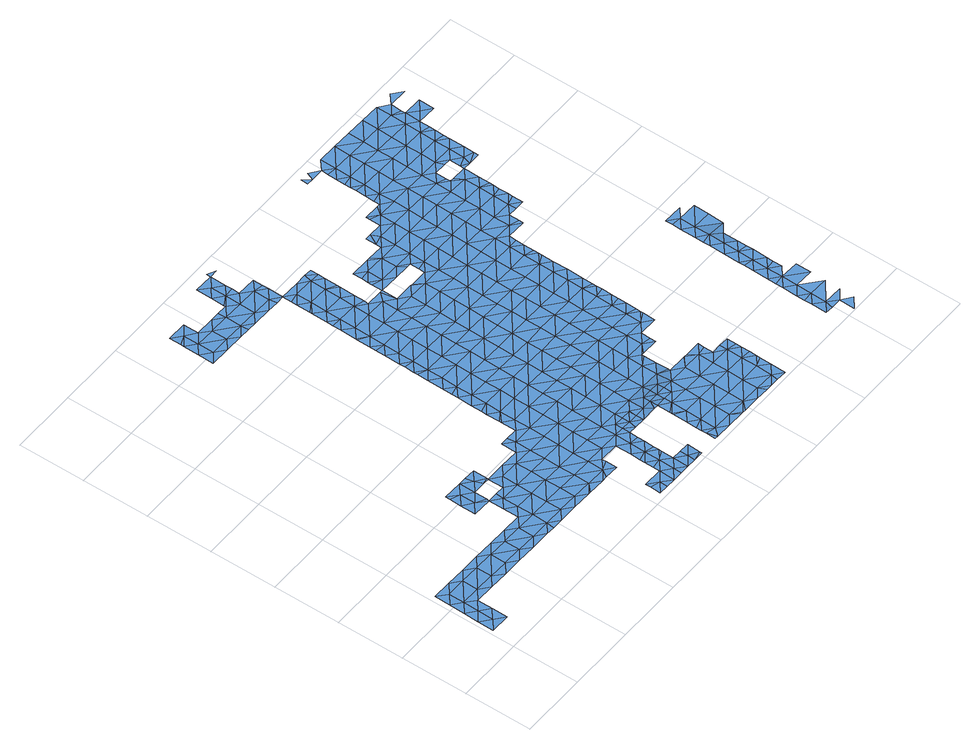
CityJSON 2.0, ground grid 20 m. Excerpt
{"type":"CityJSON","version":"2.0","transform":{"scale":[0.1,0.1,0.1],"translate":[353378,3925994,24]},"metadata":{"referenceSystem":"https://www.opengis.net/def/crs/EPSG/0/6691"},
"CityObjects":{
"waterbody1":{"type":"WaterBody","attributes":{"name":"4","class":"1140","function":"1","WaterBodyRiverFloodingRiskAttribute.description":"6","WaterBodyRiverFloodingRiskAttribute.rankOrg":"1","WaterBodyRiverFloodingRiskAttribute.adminType":"2","WaterBodyRiverFloodingRiskAttribute.scale":"L1"},"geometry":[{"type":"MultiSurface","lod":"1","boundaries":[[[0,1,2]],[[3,2,1]],[[2,4,0]],[[0,4,5]],[[6,7,5]],[[6,5,4]],[[3,8,2]],[[2,8,4]],[[9,10,7]],[[9,7,6]],[[8,11,4]],[[4,11,6]],[[12,10,9]],[[11,13,6]],[[14,9,6]],[[13,14,6]],[[15,13,11]],[[9,14,12]],[[16,12,14]],[[17,13,15]],[[13,18,14]],[[18,16,14]],[[19,17,15]],[[18,13,17]],[[20,16,18]],[[17,21,18]],[[22,21,17]],[[17,19,22]],[[21,20,18]],[[19,23,22]],[[24,20,21]],[[25,22,23]],[[21,22,25]],[[26,24,21]],[[21,25,26]],[[25,23,27]],[[25,28,26]],[[28,25,27]],[[24,26,29]],[[30,26,28]],[[29,26,30]],[[28,27,31]],[[32,29,30]],[[30,28,33]],[[28,31,33]],[[34,32,30]],[[31,35,33]],[[34,30,33]],[[36,33,35]],[[34,37,32]],[[38,32,37]],[[39,34,33]],[[39,33,36]],[[40,38,37]],[[41,38,40]],[[42,41,40]],[[43,39,36]],[[44,45,34]],[[37,45,40]],[[34,39,44]],[[37,34,45]],[[46,42,40]],[[47,46,40]],[[48,39,43]],[[40,45,47]],[[44,39,48]],[[47,49,46]],[[44,50,45]],[[51,48,43]],[[52,46,49]],[[44,48,53]],[[49,54,52]],[[47,45,50]],[[44,53,50]],[[55,56,47]],[[51,57,48]],[[47,50,55]],[[49,47,56]],[[58,57,51]],[[53,48,57]],[[54,49,56]],[[50,53,59]],[[59,53,57]],[[57,58,60]],[[55,50,61]],[[62,54,56]],[[61,50,59]],[[56,55,63]],[[57,64,59]],[[64,57,60]],[[55,61,63]],[[63,65,56]],[[59,66,61]],[[62,56,65]],[[60,67,64]],[[68,63,61]],[[69,70,71]],[[59,64,66]],[[69,72,70]],[[67,73,64]],[[74,62,65]],[[72,75,70]],[[76,62,74]],[[68,65,63]],[[77,61,66]],[[76,74,78]],[[73,79,64]],[[64,80,66]],[[75,81,70]],[[82,71,70]],[[68,61,77]],[[83,74,65]],[[80,64,79]],[[68,83,65]],[[81,82,70]],[[80,84,66]],[[78,74,85]],[[66,84,77]],[[74,86,85]],[[87,88,81]],[[89,68,77]],[[86,74,83]],[[82,81,88]],[[82,90,91]],[[92,77,84]],[[93,83,68]],[[91,90,94]],[[90,82,88]],[[85,95,96]],[[87,97,88]],[[84,80,98]],[[99,100,94]],[[89,77,92]],[[85,86,95]],[[89,93,68]],[[96,101,102]],[[90,99,94]],[[83,93,86]],[[100,99,103]],[[95,101,96]],[[104,90,88]],[[104,88,97]],[[105,102,101]],[[98,106,84]],[[107,108,105]],[[84,106,92]],[[103,109,98]],[[93,110,86]],[[86,111,95]],[[103,99,109]],[[107,105,101]],[[112,90,104]],[[113,89,92]],[[114,108,107]],[[99,90,115]],[[110,111,86]],[[109,106,98]],[[90,112,115]],[[104,97,116]],[[95,117,101]],[[116,97,118]],[[99,119,109]],[[120,99,115]],[[121,114,107]],[[122,114,121]],[[123,93,89]],[[113,92,106]],[[124,104,116]],[[122,125,126]],[[99,120,119]],[[127,107,101]],[[121,125,122]],[[119,128,109]],[[126,125,129]],[[109,130,106]],[[118,131,116]],[[117,95,111]],[[117,127,101]],[[123,89,113]],[[132,124,116]],[[109,128,130]],[[107,127,121]],[[123,133,93]],[[130,134,106]],[[131,118,135]],[[131,132,116]],[[106,136,113]],[[137,129,138]],[[129,125,138]],[[106,134,136]],[[110,93,139]],[[121,140,125]],[[141,137,142]],[[139,93,133]],[[111,110,139]],[[136,143,113]],[[137,138,142]],[[144,140,121]],[[145,141,142]],[[146,147,145]],[[144,121,127]],[[113,148,123]],[[125,149,138]],[[147,146,150]],[[148,133,123]],[[151,152,111]],[[145,142,146]],[[153,127,117]],[[111,139,151]],[[117,111,152]],[[150,154,155]],[[136,156,143]],[[154,150,146]],[[153,144,127]],[[113,143,148]],[[142,138,149]],[[157,139,133]],[[125,140,149]],[[142,158,146]],[[156,159,143]],[[160,161,162]],[[163,157,133]],[[160,155,161]],[[164,140,144]],[[155,154,161]],[[165,166,167]],[[117,152,153]],[[133,148,163]],[[168,154,146]],[[162,169,170]],[[142,149,171]],[[151,139,157]],[[170,169,172]],[[173,152,151]],[[143,174,148]],[[166,175,176]],[[162,161,169]],[[158,142,171]],[[158,168,146]],[[177,178,179]],[[164,144,153]],[[174,143,159]],[[177,180,178]],[[181,178,180]],[[166,165,175]],[[164,182,140]],[[140,183,149]],[[179,174,159]],[[172,184,185]],[[154,186,161]],[[187,175,165]],[[178,174,179]],[[182,183,140]],[[188,176,189]],[[172,169,184]],[[168,186,154]],[[189,176,175]],[[151,157,173]],[[190,188,189]],[[152,191,153]],[[185,192,193]],[[161,186,169]],[[192,185,184]],[[190,194,195]],[[171,149,183]],[[196,157,163]],[[197,193,192]],[[194,190,189]],[[195,194,198]],[[148,174,199]],[[163,148,200]],[[201,158,171]],[[152,173,202]],[[203,204,198]],[[178,181,205]],[[206,205,181]],[[178,207,174]],[[197,208,209]],[[169,210,184]],[[200,196,163]],[[211,189,175]],[[196,173,157]],[[191,152,202]],[[208,197,192]],[[164,153,191]],[[212,182,164]],[[148,199,200]],[[213,175,187]],[[204,203,206]],[[207,178,205]],[[214,201,171]],[[215,210,169]],[[203,198,194]],[[209,216,217]],[[218,168,158]],[[191,212,164]],[[171,183,214]],[[208,216,209]],[[169,186,215]],[[184,219,192]],[[217,216,220]],[[221,194,189]],[[207,222,174]],[[223,202,173]],[[224,206,203]],[[168,218,186]],[[220,225,226]],[[212,227,182]],[[182,228,183]],[[211,175,213]],[[221,203,194]],[[216,225,220]],[[199,174,222]],[[226,225,229]],[[187,230,213]],[[227,228,182]],[[199,231,200]],[[232,222,207]],[[223,173,196]],[[218,158,201]],[[233,191,202]],[[234,235,236]],[[208,192,219]],[[183,228,214]],[[186,237,215]],[[184,210,219]],[[221,189,211]],[[218,237,186]],[[224,203,238]],[[239,233,202]],[[239,202,223]],[[199,222,231]],[[213,230,240]],[[200,241,196]],[[214,242,201]],[[243,229,225]],[[191,244,212]],[[232,245,222]],[[215,246,210]],[[208,219,247]],[[241,223,196]],[[216,208,248]],[[249,203,221]],[[233,244,191]],[[250,200,231]],[[238,203,249]],[[251,246,215]],[[248,208,247]],[[201,252,218]],[[212,253,227]],[[219,210,254]],[[211,213,255]],[[214,228,242]],[[255,240,256]],[[213,240,255]],[[215,237,251]],[[257,221,211]],[[258,239,223]],[[254,259,219]],[[225,216,260]],[[249,261,238]],[[262,231,222]],[[200,250,241]],[[261,245,263]],[[264,237,218]],[[265,222,245]],[[263,238,261]],[[241,258,223]],[[247,219,266]],[[201,242,252]],[[257,249,221]],[[216,248,260]],[[254,210,246]],[[267,255,256]],[[265,262,222]],[[219,259,266]],[[243,225,260]],[[268,211,255]],[[269,233,239]],[[228,227,253]],[[270,250,231]],[[212,244,253]],[[265,245,261]],[[264,218,252]],[[228,271,242]],[[257,211,268]],[[248,247,272]],[[260,273,243]],[[274,261,249]],[[247,266,272]],[[275,246,251]],[[276,244,233]],[[269,239,258]],[[277,254,246]],[[257,274,249]],[[251,237,278]],[[248,279,260]],[[280,228,253]],[[281,265,261]],[[250,282,241]],[[248,272,283]],[[284,275,251]],[[267,285,255]],[[237,264,278]],[[270,231,262]],[[286,268,255]],[[248,283,279]],[[287,273,260]],[[288,281,261]],[[274,288,261]],[[277,246,275]],[[244,289,253]],[[228,280,271]],[[241,290,258]],[[233,269,276]],[[284,251,278]],[[291,292,265]],[[260,279,287]],[[252,242,293]],[[291,265,281]],[[252,294,264]],[[282,290,241]],[[295,257,268]],[[262,265,292]],[[250,270,282]],[[296,285,267]],[[277,275,297]],[[258,290,269]],[[273,287,298]],[[289,244,276]],[[299,280,253]],[[242,271,293]],[[300,270,262]],[[301,278,264]],[[289,302,253]],[[286,255,285]],[[295,274,257]],[[303,300,262]],[[302,299,253]],[[262,292,303]],[[280,299,271]],[[252,293,294]],[[297,304,305]],[[295,268,286]],[[306,285,296]],[[275,284,307]],[[300,308,270]],[[276,269,309]],[[310,288,274]],[[311,289,276]],[[281,288,312]],[[313,305,304]],[[269,290,309]],[[264,294,301]],[[314,286,285]],[[306,314,285]],[[284,278,315]],[[297,316,304]],[[317,318,319]],[[320,274,295]],[[317,313,318]],[[318,313,304]],[[310,321,288]],[[293,271,322]],[[282,323,290]],[[315,278,301]],[[289,311,302]],[[312,288,321]],[[282,270,323]],[[300,324,308]],[[276,309,325]],[[271,299,322]],[[307,284,315]],[[310,274,320]],[[326,314,306]],[[327,295,286]],[[311,276,325]],[[270,308,323]],[[314,328,286]],[[290,329,309]],[[330,319,318]],[[331,307,315]],[[302,332,299]],[[333,318,304]],[[328,327,286]],[[293,322,334]],[[321,310,335]],[[294,293,336]],[[308,324,337]],[[338,304,316]],[[339,320,295]],[[301,294,336]],[[340,302,311]],[[341,310,320]],[[290,323,329]],[[293,334,336]],[[326,342,314]],[[299,343,322]],[[310,344,335]],[[333,330,318]],[[345,308,337]],[[325,309,346]],[[347,311,325]],[[331,315,348]],[[339,341,320]],[[323,308,349]],[[343,334,322]],[[349,308,345]],[[315,301,350]],[[302,340,332]],[[333,304,338]],[[341,351,310]],[[309,329,346]],[[350,301,336]],[[314,352,328]],[[339,295,327]],[[352,314,342]],[[338,316,353]],[[323,354,329]],[[333,355,330]],[[310,351,344]],[[299,332,343]],[[354,323,349]],[[356,336,334]],[[325,346,347]],[[357,315,350]],[[353,358,338]],[[348,315,357]],[[359,328,352]],[[327,328,360]],[[340,311,361]],[[360,328,359]],[[362,341,339]],[[361,311,347]],[[363,364,348]],[[365,332,340]],[[366,333,338]],[[367,334,343]],[[358,366,338]],[[368,350,336]],[[327,360,369]],[[364,363,358]],[[363,348,357]],[[346,329,370]],[[339,327,371]],[[370,329,354]],[[355,333,372]],[[327,369,371]],[[356,334,367]],[[356,368,336]],[[373,340,361]],[[332,365,343]],[[350,368,357]],[[363,366,358]],[[374,339,371]],[[354,349,375]],[[362,339,376]],[[347,346,377]],[[378,367,343]],[[339,374,376]],[[340,373,365]],[[333,379,372]],[[346,370,377]],[[379,333,366]],[[368,380,357]],[[354,381,370]],[[357,382,363]],[[383,354,375]],[[384,347,377]],[[380,382,357]],[[385,386,372]],[[381,354,383]],[[387,356,367]],[[381,388,370]],[[361,347,389]],[[343,365,378]],[[379,385,372]],[[386,390,391]],[[363,392,366]],[[393,370,388]],[[377,370,393]],[[394,387,367]],[[347,384,389]],[[382,392,363]],[[395,365,373]],[[394,367,378]],[[356,387,368]],[[386,385,390]],[[373,361,396]],[[397,384,377]],[[398,397,377]],[[366,399,379]],[[398,377,393]],[[396,361,389]],[[392,399,366]],[[400,389,384]],[[401,385,379]],[[385,402,390]],[[387,403,368]],[[368,404,380]],[[384,397,405]],[[373,396,395]],[[399,401,379]],[[378,406,394]],[[384,405,400]],[[378,365,406]],[[389,407,396]],[[408,389,400]],[[409,392,382]],[[365,395,406]],[[385,401,402]],[[389,408,407]],[[368,403,404]],[[406,410,394]],[[394,411,387]],[[407,412,396]],[[382,380,409]],[[396,412,395]],[[410,411,394]],[[413,399,392]],[[414,403,387]],[[380,404,409]],[[402,415,416]],[[415,417,416]],[[395,418,406]],[[411,414,387]],[[402,401,415]],[[395,412,418]],[[403,414,404]],[[392,409,413]],[[415,419,417]],[[399,420,401]],[[406,421,410]],[[422,421,406]],[[422,406,418]],[[423,399,413]],[[401,420,415]],[[421,424,410]],[[404,425,409]],[[410,426,411]],[[410,424,426]],[[399,423,420]],[[415,427,419]],[[404,414,428]],[[411,429,414]],[[430,411,426]],[[415,431,427]],[[404,428,425]],[[431,415,420]],[[411,430,429]],[[413,409,432]],[[433,428,414]],[[432,434,413]],[[429,433,414]],[[435,436,427]],[[409,425,432]],[[437,420,423]],[[438,439,440]],[[423,413,434]],[[441,436,435]],[[427,431,435]],[[434,437,423]],[[441,442,443]],[[435,442,441]],[[433,444,428]],[[420,445,431]],[[443,442,446]],[[447,433,429]],[[448,449,440]],[[450,432,425]],[[431,445,435]],[[425,428,450]],[[451,452,453]],[[451,446,452]],[[452,446,442]],[[445,420,437]],[[428,444,450]],[[432,454,434]],[[450,454,432]],[[455,444,433]],[[445,456,435]],[[435,457,442]],[[458,459,448]],[[460,433,447]],[[458,453,459]],[[453,452,459]],[[455,433,460]],[[434,461,437]],[[462,452,442]],[[455,463,444]],[[448,459,464]],[[457,462,442]],[[437,465,445]],[[435,456,457]],[[444,466,450]],[[467,459,452]],[[434,454,461]],[[461,465,437]],[[462,467,452]],[[468,463,455]],[[445,469,456]],[[450,470,454]],[[471,464,459]],[[466,470,450]],[[444,463,466]],[[454,472,461]],[[445,465,469]],[[473,463,468]],[[470,472,454]],[[474,462,457]],[[471,459,467]],[[465,461,475]],[[476,456,469]],[[477,466,463]],[[457,456,474]],[[478,463,473]],[[465,479,469]],[[461,472,475]],[[465,475,480]],[[474,456,476]],[[481,467,462]],[[463,478,477]],[[465,480,479]],[[477,482,466]],[[474,481,462]],[[466,483,470]],[[475,472,484]],[[479,485,469]],[[486,471,467]],[[483,466,482]],[[469,487,476]],[[488,470,483]],[[472,470,489]],[[490,474,476]],[[470,488,489]],[[486,467,481]],[[491,485,479]],[[484,472,492]],[[487,469,485]],[[490,481,474]],[[472,489,492]],[[493,471,486]],[[490,476,487]],[[494,485,491]],[[495,486,481]],[[496,497,492]],[[498,487,485]],[[499,481,490]],[[500,493,486]],[[501,485,494]],[[494,497,502]],[[497,496,502]],[[495,481,499]],[[501,494,502]],[[485,501,498]],[[502,496,503]],[[486,495,500]],[[490,487,504]],[[505,501,502]],[[503,496,506]],[[504,507,490]],[[507,495,499]],[[487,498,504]],[[502,503,505]],[[499,490,507]],[[501,508,498]],[[508,501,505]],[[509,500,495]],[[508,510,498]],[[504,498,511]],[[511,498,510]],[[512,495,507]],[[511,513,504]],[[514,507,504]],[[509,495,512]],[[514,504,513]],[[515,507,514]],[[512,507,515]],[[515,516,512]],[[512,517,509]],[[512,516,517]],[[515,514,518]],[[518,519,515]],[[518,514,520]],[[518,520,519]],[[517,521,522]]]}]},
"waterbody2":{"type":"WaterBody","attributes":{"name":"4","class":"1140","function":"1","WaterBodyRiverFloodingRiskAttribute.description":"6","WaterBodyRiverFloodingRiskAttribute.rankOrg":"1","WaterBodyRiverFloodingRiskAttribute.adminType":"2","WaterBodyRiverFloodingRiskAttribute.scale":"L1"},"geometry":[{"type":"MultiSurface","lod":"1","boundaries":[[[523,524,52]],[[525,526,41]],[[525,527,526]],[[528,529,527]],[[525,528,527]],[[528,525,530]],[[531,528,530]],[[532,531,530]],[[524,532,530]],[[532,524,523]],[[532,523,533]],[[532,533,534]],[[525,535,530]],[[531,536,528]],[[525,41,535]],[[529,528,536]],[[531,532,534]]]}]},
"waterbody3":{"type":"WaterBody","attributes":{"name":"4","class":"1140","function":"1","WaterBodyRiverFloodingRiskAttribute.description":"6","WaterBodyRiverFloodingRiskAttribute.rankOrg":"1","WaterBodyRiverFloodingRiskAttribute.adminType":"2","WaterBodyRiverFloodingRiskAttribute.scale":"L1"},"geometry":[{"type":"MultiSurface","lod":"1","boundaries":[[[537,538,539]],[[538,540,539]],[[539,540,541]],[[542,543,544]],[[545,544,546]],[[547,545,548]],[[549,550,547]],[[545,551,552]],[[553,537,554]],[[543,542,555]],[[550,556,551]],[[551,557,552]],[[558,557,559]],[[545,552,544]],[[560,554,548]],[[552,542,544]],[[552,558,542]],[[561,538,537]],[[562,547,548]],[[545,560,548]],[[545,546,560]],[[563,555,542]],[[555,563,564]],[[565,566,553]],[[563,236,564]],[[567,236,563]],[[542,567,563]],[[568,553,566]],[[552,557,558]],[[558,569,542]],[[553,568,561]],[[553,561,537]],[[548,554,537]],[[569,567,542]],[[554,565,553]],[[548,537,562]],[[539,562,537]],[[539,541,562]],[[541,570,562]],[[562,570,547]],[[570,549,547]],[[557,571,559]],[[571,557,572]],[[572,557,573]],[[551,573,557]],[[556,573,551]],[[574,573,556]],[[550,551,547]],[[551,545,547]],[[572,573,229]],[[573,574,229]]]}]},
"waterbody4":{"type":"WaterBody","attributes":{"name":"4","class":"1140","function":"1","WaterBodyRiverFloodingRiskAttribute.description":"6","WaterBodyRiverFloodingRiskAttribute.rankOrg":"2","WaterBodyRiverFloodingRiskAttribute.adminType":"2","WaterBodyRiverFloodingRiskAttribute.scale":"L1"},"geometry":[{"type":"MultiSurface","lod":"1","boundaries":[[[575,180,576]],[[130,575,134]],[[179,159,177]],[[177,159,576]],[[134,575,576]],[[576,136,134]],[[159,156,576]],[[156,136,576]],[[576,180,177]]]}]},
"waterbody5":{"type":"WaterBody","attributes":{"name":"4","class":"1140","function":"1","WaterBodyRiverFloodingRiskAttribute.description":"6","WaterBodyRiverFloodingRiskAttribute.rankOrg":"2","WaterBodyRiverFloodingRiskAttribute.adminType":"2","WaterBodyRiverFloodingRiskAttribute.scale":"L1"},"geometry":[{"type":"MultiSurface","lod":"1","boundaries":[[[224,238,577]],[[205,224,577]],[[206,224,205]],[[577,238,263]],[[577,207,205]],[[245,232,577]],[[263,245,577]],[[232,207,577]]]}]},
"waterbody6":{"type":"WaterBody","attributes":{"name":"4","class":"1140","function":"1","WaterBodyRiverFloodingRiskAttribute.description":"6","WaterBodyRiverFloodingRiskAttribute.rankOrg":"1","WaterBodyRiverFloodingRiskAttribute.adminType":"2","WaterBodyRiverFloodingRiskAttribute.scale":"L1"},"geometry":[{"type":"MultiSurface","lod":"1","boundaries":[[[578,579,580]],[[581,578,580]],[[582,583,579]],[[583,582,584]],[[579,578,582]],[[578,581,585]],[[584,586,587]],[[584,582,586]],[[588,585,589]],[[587,590,591]],[[592,578,585]],[[578,593,582]],[[591,590,594]],[[587,586,590]],[[593,586,582]],[[595,596,594]],[[594,590,595]],[[597,590,586]],[[598,599,596]],[[599,598,600]],[[601,595,590]],[[598,596,595]],[[602,603,600]],[[597,604,590]],[[600,598,602]],[[605,595,601]],[[598,595,606]],[[603,607,608]],[[595,605,606]],[[598,609,602]],[[603,602,607]],[[610,611,608]],[[609,598,606]],[[611,610,612]],[[609,613,602]],[[610,608,607]],[[613,614,602]],[[607,602,614]],[[612,615,616]],[[617,610,607]],[[612,610,615]],[[618,619,616]],[[607,614,617]],[[618,620,619]],[[618,616,615]],[[621,615,610]],[[621,610,617]],[[622,618,615]],[[621,623,615]],[[620,618,624]],[[623,622,615]]]}]}
},
"vertices":[
[10,118,9],[10,71,9],[38,94,9],[66,70,9],[39,140,9],[11,164,9],[40,187,9],[12,210,9],[67,117,9],[40,233,9],[13,256,9],[67,163,9],[69,255,9],[96,186,9],[97,232,9],[125,162,9],[126,254,9],[153,185,9],[154,231,9],[181,161,9],[182,254,9],[211,230,9],[210,184,9],[238,161,9],[240,253,9],[267,183,9],[267,229,9],[294,160,9],[323,182,10],[296,252,9],[324,228,10],[351,159,10],[353,251,9],[380,181,10],[381,227,10],[377,158,10],[408,158,10],[381,274,8],[354,297,8],[437,180,10],[382,320,8],[354,343,8],[383,342,8],[465,157,10],[437,226,10],[438,273,8],[411,342,8],[439,319,8],[493,179,10],[440,365,8],[495,272,8],[521,156,10],[411,388,8],[494,225,10],[469,388,8],[496,318,8],[496,364,8],[550,178,10],[527,156,10],[551,224,10],[578,155,10],[552,271,8],[525,387,8],[552,317,8],[607,177,10],[553,363,8],[608,223,10],[593,155,10],[609,316,9],[633,46,10],[661,38,10],[633,61,10],[632,15,9],[635,154,10],[554,409,8],[661,15,9],[526,433,8],[608,270,9],[550,433,8],[635,187,10],[635,200,10],[689,14,9],[690,60,10],[610,362,9],[664,222,10],[583,432,9],[611,409,9],[718,14,9],[718,37,10],[666,315,9],[719,83,10],[691,79,10],[665,269,9],[667,361,9],[691,107,10],[611,455,9],[584,478,8],[746,14,9],[692,199,10],[719,129,10],[691,122,10],[612,501,8],[584,483,8],[692,153,10],[746,59,10],[584,524,8],[721,221,10],[613,547,8],[585,540,8],[720,175,10],[667,408,9],[668,454,9],[747,96,10],[722,268,9],[585,571,8],[747,106,10],[775,36,10],[669,500,8],[774,13,9],[748,152,10],[747,121,10],[614,593,8],[586,616,8],[723,314,9],[774,59,10],[614,639,8],[586,633,8],[670,546,8],[748,172,10],[587,663,8],[749,198,10],[803,19,9],[804,58,10],[723,360,9],[749,221,10],[803,13,9],[750,244,9],[587,710,8],[615,686,8],[724,407,9],[671,638,8],[588,743,8],[616,732,8],[778,267,9],[670,592,8],[588,755,8],[617,778,8],[589,783,8],[779,313,9],[672,685,8],[589,802,8],[725,453,9],[726,499,8],[726,545,8],[617,824,8],[590,848,8],[778,244,9],[781,406,9],[673,777,8],[806,243,9],[590,876,8],[618,870,8],[590,894,8],[780,359,9],[727,591,8],[868,12,14],[860,41,14],[859,12,14],[674,824,8],[619,917,8],[591,934,8],[673,731,8],[591,940,8],[781,452,9],[835,266,9],[888,34,14],[860,57,14],[806,220,10],[834,220,10],[807,243,9],[806,197,10],[849,196,13],[728,637,8],[729,684,8],[620,963,8],[592,987,8],[675,870,8],[916,11,14],[860,71,14],[889,80,14],[861,104,14],[783,544,8],[620,1009,8],[592,1010,8],[890,127,14],[861,144,14],[837,405,9],[593,1032,8],[861,150,14],[836,312,9],[837,358,9],[730,776,8],[782,498,8],[890,173,14],[862,156,14],[863,219,12],[862,196,13],[863,242,11],[621,1055,8],[593,1079,8],[676,962,8],[946,79,14],[784,590,8],[945,33,14],[729,730,8],[676,916,8],[622,1102,8],[594,1085,8],[731,823,8],[677,1008,8],[594,1126,8],[946,126,14],[892,265,9],[838,451,9],[891,195,14],[623,1148,8],[594,1143,8],[785,636,8],[785,683,8],[595,1171,7],[966,10,14],[893,311,9],[892,242,12],[840,543,8],[565,1357,7],[541,1369,7],[541,1357,7],[732,869,8],[919,195,14],[839,497,8],[973,10,14],[894,404,9],[786,729,8],[651,1170,8],[840,589,8],[920,241,12],[733,961,8],[678,1054,8],[679,1101,8],[947,172,14],[893,357,9],[732,915,8],[787,775,8],[841,636,8],[705,985,8],[1002,32,14],[980,10,14],[1003,125,14],[895,450,9],[706,999,8],[679,1147,8],[948,218,14],[949,310,9],[920,218,14],[788,822,8],[949,264,9],[706,1030,8],[1030,9,15],[1002,78,14],[896,496,10],[950,356,9],[843,728,8],[707,1077,8],[685,1170,8],[1004,171,14],[761,937,8],[896,543,10],[753,984,8],[788,868,8],[708,1124,8],[842,682,8],[976,241,13],[951,403,9],[707,1085,8],[789,914,8],[1058,31,15],[1059,77,14],[708,1145,8],[1005,217,14],[897,589,10],[952,449,9],[977,249,12],[977,287,9],[844,774,8],[844,821,8],[1060,124,14],[1069,8,14],[762,984,8],[708,1169,8],[899,681,10],[978,333,9],[845,867,8],[898,635,10],[978,326,9],[791,1006,8],[762,1016,8],[1086,8,14],[818,937,8],[1007,355,9],[952,495,10],[1061,216,14],[954,588,10],[1030,240,14],[762,1030,8],[1115,30,14],[846,913,8],[819,983,8],[763,1050,8],[791,1052,8],[763,1076,8],[1061,170,14],[1034,240,14],[899,727,8],[1008,402,9],[984,333,9],[953,542,10],[1111,8,14],[1116,123,15],[1116,76,15],[1008,448,9],[820,1075,8],[824,936,8],[955,680,10],[848,1051,8],[900,773,8],[1042,239,14],[901,820,8],[1035,332,9],[847,1005,8],[1117,169,14],[955,634,10],[1089,192,14],[1143,7,14],[956,726,8],[1090,239,14],[1035,349,9],[1009,494,10],[1010,541,10],[874,936,8],[1036,378,9],[902,866,8],[1089,220,14],[1144,53,14],[863,982,8],[1064,401,9],[829,1075,8],[958,819,8],[902,912,8],[875,982,8],[1144,85,15],[1145,99,15],[1011,587,10],[1117,192,14],[903,958,8],[875,954,8],[1012,679,10],[904,1005,8],[957,772,8],[958,865,8],[1145,120,15],[1065,447,9],[1145,146,14],[877,1074,8],[1011,633,10],[1146,162,14],[1092,377,9],[1146,191,14],[1066,493,10],[1013,725,8],[905,1051,8],[959,911,8],[1093,424,9],[960,958,8],[1093,415,9],[1067,540,10],[906,1097,8],[877,1090,8],[1014,818,8],[1093,437,9],[1067,586,10],[894,1121,8],[877,1121,8],[961,1004,8],[1094,469,9],[1014,771,8],[1069,678,10],[1068,632,10],[1094,516,10],[1094,494,10],[961,1050,8],[1095,563,10],[962,1096,8],[934,1120,8],[1015,864,8],[1016,910,8],[1095,545,10],[1070,724,8],[1096,608,10],[1095,575,10],[1017,957,8],[1070,770,8],[1071,817,8],[1097,655,10],[1017,1003,8],[1072,863,8],[963,1142,8],[935,1153,8],[935,1165,8],[1097,701,9],[981,1165,7],[1019,1095,8],[1098,747,8],[1098,737,8],[1018,1049,8],[1098,762,8],[1073,956,8],[1099,793,8],[991,1165,7],[1073,909,8],[1100,840,8],[1099,818,8],[1020,1141,8],[1074,1002,8],[1129,862,8],[1075,1048,8],[1020,1187,7],[992,1182,7],[1076,1094,8],[939,1372,7],[938,1351,7],[958,1350,7],[992,1211,7],[1021,1234,7],[993,1240,7],[1129,908,8],[1076,1140,8],[993,1258,7],[1157,839,8],[995,1350,7],[967,1373,7],[1130,955,8],[993,1276,7],[1022,1280,7],[994,1303,7],[1131,1001,8],[1158,884,7],[1077,1186,7],[1078,1233,7],[994,1329,7],[1023,1326,7],[1157,852,8],[1132,1047,8],[1079,1279,7],[1186,907,6],[1023,1373,7],[1132,1093,8],[1187,954,6],[1079,1325,7],[1187,884,6],[1133,1139,8],[1188,1000,6],[1080,1372,7],[1188,1046,6],[1214,883,6],[1135,1232,7],[1161,1070,7],[1134,1185,7],[1215,930,6],[1214,914,6],[1161,1116,7],[1161,1083,7],[1135,1278,7],[1215,957,6],[1215,977,6],[1173,1069,7],[1190,1139,6],[1136,1324,7],[1191,1185,6],[1216,988,6],[1216,1022,6],[1191,1231,6],[1199,1116,6],[1217,1069,6],[1137,1371,7],[1218,1115,6],[1193,1323,6],[1238,1068,6],[1217,1082,6],[1247,1184,6],[1192,1277,6],[1194,1370,6],[1247,1138,6],[1246,1092,6],[1274,1082,6],[1248,1230,6],[1275,1114,6],[1274,1068,6],[1249,1276,6],[1276,1160,6],[1250,1369,6],[1276,1177,6],[1276,1206,6],[1250,1322,6],[1277,1222,6],[1277,1253,6],[1278,1299,6],[1278,1312,6],[1279,1345,6],[1306,1275,6],[1334,1298,6],[1333,1252,6],[1335,1344,6],[1307,1368,6],
[412,392,8],[393,389,8],[326,367,8],[297,344,8],[298,390,8],[327,413,8],[299,424,8],[355,389,8],[356,436,8],[384,412,8],[412,435,8],[378,436,8],[355,351,8],[299,437,8],
[341,1245,7],[312,1222,7],[340,1198,7],[311,1176,7],[368,1175,7],[512,1288,7],[483,1271,7],[483,1266,7],[454,1243,7],[453,1267,7],[453,1197,7],[397,1244,7],[456,1173,7],[482,1173,7],[510,1196,7],[511,1242,7],[341,1291,7],[370,1268,7],[484,1311,7],[538,1172,7],[568,1241,7],[539,1265,7],[596,1264,7],[426,1267,7],[312,1269,7],[397,1198,7],[512,1334,7],[485,1358,7],[370,1313,7],[313,1314,7],[540,1311,7],[313,1280,7],[540,1289,7],[424,1174,7],[596,1236,7],[596,1218,7],[567,1195,7],[571,1171,7],
[773,197,10],[778,220,10],
[891,219,14],
[1399,72,8],[1372,95,8],[1371,49,8],[1395,48,7],[1400,118,8],[1372,117,8],[1372,142,8],[1427,48,7],[1401,164,8],[1373,187,8],[1455,25,7],[1426,2,6],[1402,210,8],[1373,208,8],[1456,71,7],[1457,117,7],[1374,234,8],[1402,257,8],[1375,281,8],[1458,163,7],[1403,303,8],[1375,308,8],[1375,326,8],[1430,233,8],[1404,349,8],[1376,373,8],[1458,209,7],[1430,259,8],[1431,280,8],[1405,396,8],[1377,419,8],[1432,325,8],[1405,442,8],[1377,437,8],[1378,465,7],[1432,344,8],[1432,372,8],[1406,488,6],[1378,511,6],[1433,418,6],[1407,534,6],[1379,537,6],[1379,558,6],[1462,441,3],[1464,533,4],[1463,487,4],[1435,557,5]
]}
